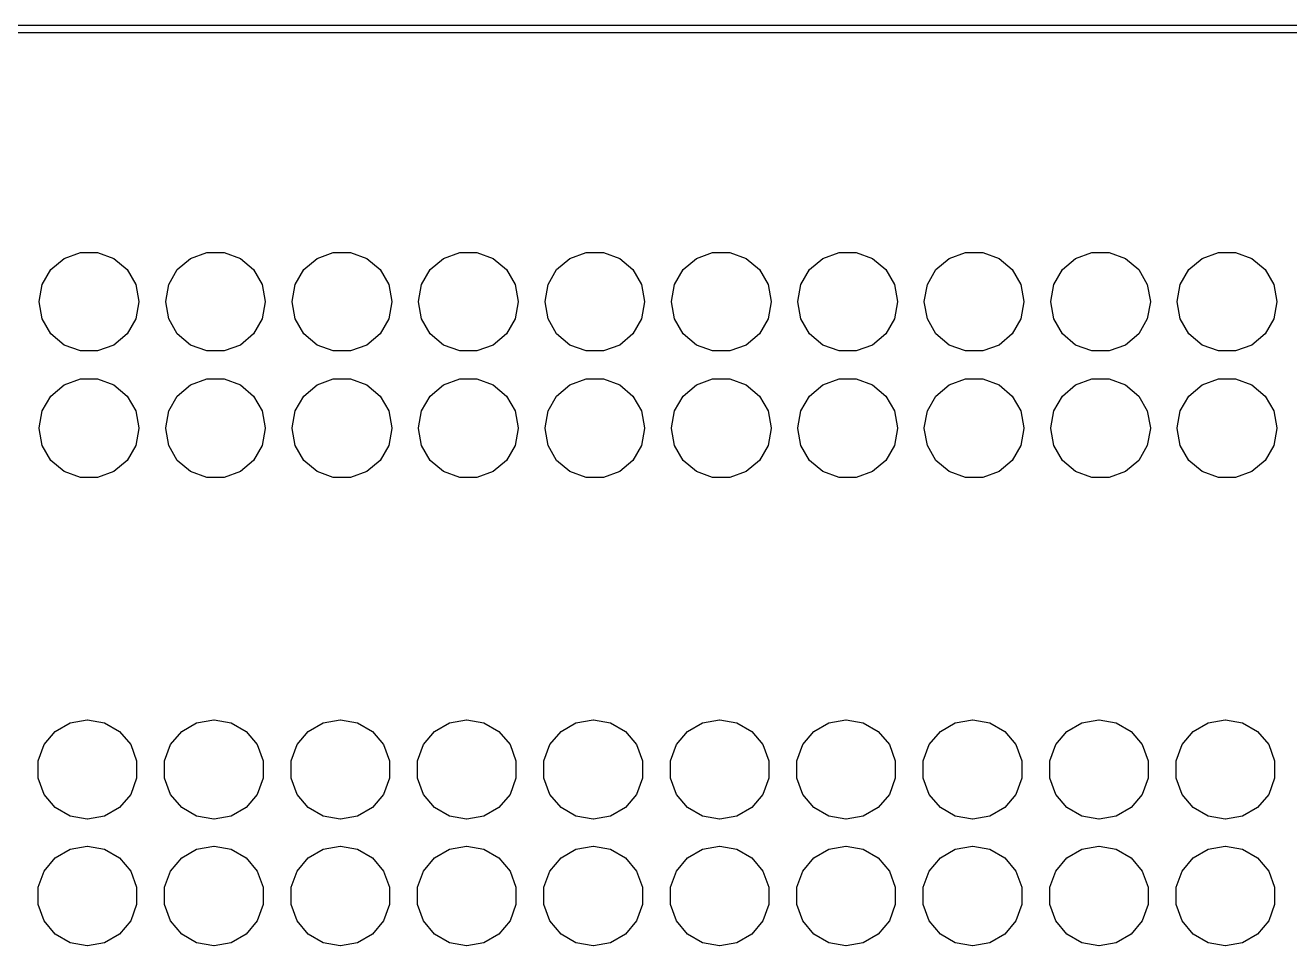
# Model space of a CAD drawing. Extents: x 25 to 125, y -125 to -25.
# Drawn here: x 74.19 to 99.59, y -43.42 to -24.93 of the extents above; entities that cross this region are included whole.
import ezdxf

# ---------------------------------------------------------------- set-up
doc = ezdxf.new("R2010")
doc.units = 0
doc.header["$MEASUREMENT"] = 0
doc.layers.add('BLACK', color=7, linetype='CONTINUOUS')

msp = doc.modelspace()

# ---------------------------------------------------------------- linework, layer by layer
at = {"layer": 'Black'}
for p, q in [((25, -24.925), (125, -24.925)), ((124.925, -25.075), (25.075, -25.075)), ((74.7037, -29.8334), (74.9697, -29.6102)), ((74.9697, -29.6102), (75.2961, -29.4914)), ((75.2961, -29.4914), (75.6434, -29.4914)), ((75.6434, -29.4914), (75.9697, -29.6102)), ((75.9697, -29.6102), (76.2358, -29.8334)), ((77.2437, -29.8334), (77.5097, -29.6102)), ((77.5097, -29.6102), (77.8361, -29.4914)), ((77.8361, -29.4914), (78.1834, -29.4914)), ((78.1834, -29.4914), (78.5097, -29.6102)), ((78.5097, -29.6102), (78.7758, -29.8334)), ((79.7837, -29.8334), (80.0498, -29.6102)), ((80.0498, -29.6102), (80.3761, -29.4914)), ((80.3761, -29.4914), (80.7234, -29.4914)), ((80.7234, -29.4914), (81.0498, -29.6102)), ((81.0498, -29.6102), (81.3158, -29.8334)), ((82.3237, -29.8334), (82.5897, -29.6102)), ((82.5897, -29.6102), (82.9161, -29.4914)), ((82.9161, -29.4914), (83.2634, -29.4914)), ((83.2634, -29.4914), (83.5897, -29.6102)), ((83.5897, -29.6102), (83.8558, -29.8334)), ((84.8637, -29.8334), (85.1298, -29.6102)), ((85.1298, -29.6102), (85.4561, -29.4914)), ((85.4561, -29.4914), (85.8034, -29.4914)), ((85.8034, -29.4914), (86.1298, -29.6102)), ((86.1298, -29.6102), (86.3958, -29.8334)), ((87.4037, -29.8334), (87.6697, -29.6102)), ((87.6697, -29.6102), (87.9961, -29.4914)), ((87.9961, -29.4914), (88.3434, -29.4914)), ((88.3434, -29.4914), (88.6697, -29.6102)), ((88.6697, -29.6102), (88.9358, -29.8334)), ((89.9437, -29.8334), (90.2097, -29.6102)), ((90.2097, -29.6102), (90.5361, -29.4914)), ((90.5361, -29.4914), (90.8834, -29.4914)), ((90.8834, -29.4914), (91.2097, -29.6102)), ((91.2097, -29.6102), (91.4758, -29.8334)), ((92.4837, -29.8334), (92.7497, -29.6102)), ((92.7497, -29.6102), (93.0761, -29.4914)), ((93.0761, -29.4914), (93.4234, -29.4914)), ((93.4234, -29.4914), (93.7497, -29.6102)), ((93.7497, -29.6102), (94.0158, -29.8334)), ((95.0237, -29.8334), (95.2897, -29.6102)), ((95.2897, -29.6102), (95.6161, -29.4914)), ((95.6161, -29.4914), (95.9634, -29.4914)), ((95.9634, -29.4914), (96.2897, -29.6102)), ((96.2897, -29.6102), (96.5558, -29.8334)), ((97.5637, -29.8334), (97.8297, -29.6102)), ((97.8297, -29.6102), (98.1561, -29.4914)), ((98.1561, -29.4914), (98.5034, -29.4914)), ((98.5034, -29.4914), (98.8297, -29.6102)), ((98.8297, -29.6102), (99.0958, -29.8334)), ((74.5301, -30.1342), (74.7037, -29.8334)), ((76.2358, -29.8334), (76.4094, -30.1342)), ((77.0701, -30.1342), (77.2437, -29.8334)), ((78.7758, -29.8334), (78.9494, -30.1342)), ((79.6101, -30.1342), (79.7837, -29.8334)), ((81.3158, -29.8334), (81.4894, -30.1342)), ((82.1501, -30.1342), (82.3237, -29.8334)), ((83.8558, -29.8334), (84.0294, -30.1342)), ((84.6901, -30.1342), (84.8637, -29.8334)), ((86.3958, -29.8334), (86.5694, -30.1342)), ((87.2301, -30.1342), (87.4037, -29.8334)), ((88.9358, -29.8334), (89.1094, -30.1342)), ((89.7701, -30.1342), (89.9437, -29.8334)), ((91.4758, -29.8334), (91.6494, -30.1342)), ((92.3101, -30.1342), (92.4837, -29.8334)), ((94.0158, -29.8334), (94.1894, -30.1342)), ((94.8501, -30.1342), (95.0237, -29.8334)), ((96.5558, -29.8334), (96.7294, -30.1342)), ((97.3901, -30.1342), (97.5637, -29.8334)), ((99.0958, -29.8334), (99.2694, -30.1342)), ((74.4697, -30.4762), (74.5301, -30.1342)), ((76.4094, -30.1342), (76.4697, -30.4762)), ((77.0097, -30.4762), (77.0701, -30.1342)), ((78.9494, -30.1342), (79.0097, -30.4762)), ((79.5498, -30.4762), (79.6101, -30.1342)), ((81.4894, -30.1342), (81.5498, -30.4762)), ((82.0897, -30.4762), (82.1501, -30.1342)), ((84.0294, -30.1342), (84.0897, -30.4762)), ((84.6298, -30.4762), (84.6901, -30.1342)), ((86.5694, -30.1342), (86.6298, -30.4762)), ((87.1697, -30.4762), (87.2301, -30.1342)), ((89.1094, -30.1342), (89.1697, -30.4762)), ((89.7097, -30.4762), (89.7701, -30.1342)), ((91.6494, -30.1342), (91.7097, -30.4762)), ((92.2497, -30.4762), (92.3101, -30.1342)), ((94.1894, -30.1342), (94.2497, -30.4762)), ((94.7897, -30.4762), (94.8501, -30.1342)), ((96.7294, -30.1342), (96.7897, -30.4762)), ((97.3297, -30.4762), (97.3901, -30.1342)), ((99.2694, -30.1342), (99.3297, -30.4762)), ((74.4697, -30.4838), (74.4697, -30.4762)), ((76.4697, -30.4762), (76.4697, -30.4838)), ((77.0097, -30.4838), (77.0097, -30.4762)), ((79.0097, -30.4762), (79.0097, -30.4838)), ((79.5498, -30.4838), (79.5498, -30.4762)), ((81.5498, -30.4762), (81.5498, -30.4838)), ((82.0897, -30.4838), (82.0897, -30.4762)), ((84.0897, -30.4762), (84.0897, -30.4838)), ((84.6298, -30.4838), (84.6298, -30.4762)), ((86.6298, -30.4762), (86.6298, -30.4838)), ((87.1697, -30.4838), (87.1697, -30.4762)), ((89.1697, -30.4762), (89.1697, -30.4838)), ((89.7097, -30.4838), (89.7097, -30.4762)), ((91.7097, -30.4762), (91.7097, -30.4838)), ((92.2497, -30.4838), (92.2497, -30.4762)), ((94.2497, -30.4762), (94.2497, -30.4838)), ((94.7897, -30.4838), (94.7897, -30.4762)), ((96.7897, -30.4762), (96.7897, -30.4838)), ((97.3297, -30.4838), (97.3297, -30.4762)), ((99.3297, -30.4762), (99.3297, -30.4838)), ((74.5301, -30.8258), (74.4697, -30.4838)), ((76.4697, -30.4838), (76.4094, -30.8258)), ((77.0701, -30.8258), (77.0097, -30.4838)), ((79.0097, -30.4838), (78.9494, -30.8258)), ((79.6101, -30.8258), (79.5498, -30.4838)), ((81.5498, -30.4838), (81.4894, -30.8258)), ((82.1501, -30.8258), (82.0897, -30.4838)), ((84.0897, -30.4838), (84.0294, -30.8258)), ((84.6901, -30.8258), (84.6298, -30.4838)), ((86.6298, -30.4838), (86.5694, -30.8258)), ((87.2301, -30.8258), (87.1697, -30.4838)), ((89.1697, -30.4838), (89.1094, -30.8258)), ((89.7701, -30.8258), (89.7097, -30.4838)), ((91.7097, -30.4838), (91.6494, -30.8258)), ((92.3101, -30.8258), (92.2497, -30.4838)), ((94.2497, -30.4838), (94.1894, -30.8258)), ((94.8501, -30.8258), (94.7897, -30.4838)), ((96.7897, -30.4838), (96.7294, -30.8258)), ((97.3901, -30.8258), (97.3297, -30.4838)), ((99.3297, -30.4838), (99.2694, -30.8258)), ((74.7037, -31.1266), (74.5301, -30.8258)), ((76.4094, -30.8258), (76.2358, -31.1266)), ((77.2437, -31.1266), (77.0701, -30.8258)), ((78.9494, -30.8258), (78.7758, -31.1266)), ((79.7837, -31.1266), (79.6101, -30.8258)), ((81.4894, -30.8258), (81.3158, -31.1266)), ((82.3237, -31.1266), (82.1501, -30.8258)), ((84.0294, -30.8258), (83.8558, -31.1266)), ((84.8637, -31.1266), (84.6901, -30.8258)), ((86.5694, -30.8258), (86.3958, -31.1266)), ((87.4037, -31.1266), (87.2301, -30.8258)), ((89.1094, -30.8258), (88.9358, -31.1266)), ((89.9437, -31.1266), (89.7701, -30.8258)), ((91.6494, -30.8258), (91.4758, -31.1266)), ((92.4837, -31.1266), (92.3101, -30.8258)), ((94.1894, -30.8258), (94.0158, -31.1266)), ((95.0237, -31.1266), (94.8501, -30.8258)), ((96.7294, -30.8258), (96.5558, -31.1266)), ((97.5637, -31.1266), (97.3901, -30.8258)), ((99.2694, -30.8258), (99.0958, -31.1266)), ((74.9697, -31.3498), (74.7037, -31.1266)), ((76.2358, -31.1266), (75.9697, -31.3498)), ((77.5097, -31.3498), (77.2437, -31.1266)), ((78.7758, -31.1266), (78.5097, -31.3498)), ((80.0498, -31.3498), (79.7837, -31.1266)), ((81.3158, -31.1266), (81.0498, -31.3498)), ((82.5897, -31.3498), (82.3237, -31.1266)), ((83.8558, -31.1266), (83.5897, -31.3498)), ((85.1298, -31.3498), (84.8637, -31.1266)), ((86.3958, -31.1266), (86.1298, -31.3498)), ((87.6697, -31.3498), (87.4037, -31.1266)), ((88.9358, -31.1266), (88.6697, -31.3498)), ((90.2097, -31.3498), (89.9437, -31.1266)), ((91.4758, -31.1266), (91.2097, -31.3498)), ((92.7497, -31.3498), (92.4837, -31.1266)), ((94.0158, -31.1266), (93.7497, -31.3498)), ((95.2897, -31.3498), (95.0237, -31.1266)), ((96.5558, -31.1266), (96.2897, -31.3498)), ((97.8297, -31.3498), (97.5637, -31.1266)), ((99.0958, -31.1266), (98.8297, -31.3498)), ((75.2961, -31.4686), (74.9697, -31.3498)), ((75.6434, -31.4686), (75.2961, -31.4686)), ((75.9697, -31.3498), (75.6434, -31.4686)), ((77.8361, -31.4686), (77.5097, -31.3498)), ((78.1834, -31.4686), (77.8361, -31.4686)), ((78.5097, -31.3498), (78.1834, -31.4686)), ((80.3761, -31.4686), (80.0498, -31.3498)), ((80.7234, -31.4686), (80.3761, -31.4686)), ((81.0498, -31.3498), (80.7234, -31.4686)), ((82.9161, -31.4686), (82.5897, -31.3498)), ((83.2634, -31.4686), (82.9161, -31.4686)), ((83.5897, -31.3498), (83.2634, -31.4686)), ((85.4561, -31.4686), (85.1298, -31.3498)), ((85.8034, -31.4686), (85.4561, -31.4686)), ((86.1298, -31.3498), (85.8034, -31.4686)), ((87.9961, -31.4686), (87.6697, -31.3498)), ((88.3434, -31.4686), (87.9961, -31.4686)), ((88.6697, -31.3498), (88.3434, -31.4686)), ((90.5361, -31.4686), (90.2097, -31.3498)), ((90.8834, -31.4686), (90.5361, -31.4686)), ((91.2097, -31.3498), (90.8834, -31.4686)), ((93.0761, -31.4686), (92.7497, -31.3498)), ((93.4234, -31.4686), (93.0761, -31.4686)), ((93.7497, -31.3498), (93.4234, -31.4686)), ((95.6161, -31.4686), (95.2897, -31.3498)), ((95.9634, -31.4686), (95.6161, -31.4686)), ((96.2897, -31.3498), (95.9634, -31.4686)), ((98.1561, -31.4686), (97.8297, -31.3498)), ((98.5034, -31.4686), (98.1561, -31.4686)), ((98.8297, -31.3498), (98.5034, -31.4686)), ((74.7037, -32.3734), (74.9697, -32.1502)), ((74.9697, -32.1502), (75.2961, -32.0314)), ((75.2961, -32.0314), (75.6434, -32.0314)), ((75.6434, -32.0314), (75.9697, -32.1502)), ((75.9697, -32.1502), (76.2358, -32.3734)), ((77.2437, -32.3734), (77.5097, -32.1502)), ((77.5097, -32.1502), (77.8361, -32.0314)), ((77.8361, -32.0314), (78.1834, -32.0314)), ((78.1834, -32.0314), (78.5097, -32.1502)), ((78.5097, -32.1502), (78.7758, -32.3734)), ((79.7837, -32.3734), (80.0498, -32.1502)), ((80.0498, -32.1502), (80.3761, -32.0314)), ((80.3761, -32.0314), (80.7234, -32.0314)), ((80.7234, -32.0314), (81.0498, -32.1502)), ((81.0498, -32.1502), (81.3158, -32.3734)), ((82.3237, -32.3734), (82.5897, -32.1502)), ((82.5897, -32.1502), (82.9161, -32.0314)), ((82.9161, -32.0314), (83.2634, -32.0314)), ((83.2634, -32.0314), (83.5897, -32.1502)), ((83.5897, -32.1502), (83.8558, -32.3734)), ((84.8637, -32.3734), (85.1298, -32.1502)), ((85.1298, -32.1502), (85.4561, -32.0314)), ((85.4561, -32.0314), (85.8034, -32.0314)), ((85.8034, -32.0314), (86.1298, -32.1502)), ((86.1298, -32.1502), (86.3958, -32.3734)), ((87.4037, -32.3734), (87.6697, -32.1502)), ((87.6697, -32.1502), (87.9961, -32.0314)), ((87.9961, -32.0314), (88.3434, -32.0314)), ((88.3434, -32.0314), (88.6697, -32.1502)), ((88.6697, -32.1502), (88.9358, -32.3734)), ((89.9437, -32.3734), (90.2097, -32.1502)), ((90.2097, -32.1502), (90.5361, -32.0314)), ((90.5361, -32.0314), (90.8834, -32.0314)), ((90.8834, -32.0314), (91.2097, -32.1502)), ((91.2097, -32.1502), (91.4758, -32.3734)), ((92.4837, -32.3734), (92.7497, -32.1502)), ((92.7497, -32.1502), (93.0761, -32.0314)), ((93.0761, -32.0314), (93.4234, -32.0314)), ((93.4234, -32.0314), (93.7497, -32.1502)), ((93.7497, -32.1502), (94.0158, -32.3734)), ((95.0237, -32.3734), (95.2897, -32.1502)), ((95.2897, -32.1502), (95.6161, -32.0314)), ((95.6161, -32.0314), (95.9634, -32.0314)), ((95.9634, -32.0314), (96.2897, -32.1502)), ((96.2897, -32.1502), (96.5558, -32.3734)), ((97.5637, -32.3734), (97.8297, -32.1502)), ((97.8297, -32.1502), (98.1561, -32.0314)), ((98.1561, -32.0314), (98.5034, -32.0314)), ((98.5034, -32.0314), (98.8297, -32.1502)), ((98.8297, -32.1502), (99.0958, -32.3734)), ((74.5301, -32.6742), (74.7037, -32.3734)), ((76.2358, -32.3734), (76.4094, -32.6742)), ((77.0701, -32.6742), (77.2437, -32.3734)), ((78.7758, -32.3734), (78.9494, -32.6742)), ((79.6101, -32.6742), (79.7837, -32.3734)), ((81.3158, -32.3734), (81.4894, -32.6742)), ((82.1501, -32.6742), (82.3237, -32.3734)), ((83.8558, -32.3734), (84.0294, -32.6742)), ((84.6901, -32.6742), (84.8637, -32.3734)), ((86.3958, -32.3734), (86.5694, -32.6742)), ((87.2301, -32.6742), (87.4037, -32.3734)), ((88.9358, -32.3734), (89.1094, -32.6742)), ((89.7701, -32.6742), (89.9437, -32.3734)), ((91.4758, -32.3734), (91.6494, -32.6742)), ((92.3101, -32.6742), (92.4837, -32.3734)), ((94.0158, -32.3734), (94.1894, -32.6742)), ((94.8501, -32.6742), (95.0237, -32.3734)), ((96.5558, -32.3734), (96.7294, -32.6742)), ((97.3901, -32.6742), (97.5637, -32.3734)), ((99.0958, -32.3734), (99.2694, -32.6742)), ((74.4697, -33.0162), (74.5301, -32.6742)), ((76.4094, -32.6742), (76.4697, -33.0162)), ((77.0097, -33.0162), (77.0701, -32.6742)), ((78.9494, -32.6742), (79.0097, -33.0162)), ((79.5498, -33.0162), (79.6101, -32.6742)), ((81.4894, -32.6742), (81.5498, -33.0162)), ((82.0897, -33.0162), (82.1501, -32.6742)), ((84.0294, -32.6742), (84.0897, -33.0162)), ((84.6298, -33.0162), (84.6901, -32.6742)), ((86.5694, -32.6742), (86.6298, -33.0162)), ((87.1697, -33.0162), (87.2301, -32.6742)), ((89.1094, -32.6742), (89.1697, -33.0162)), ((89.7097, -33.0162), (89.7701, -32.6742)), ((91.6494, -32.6742), (91.7097, -33.0162)), ((92.2497, -33.0162), (92.3101, -32.6742)), ((94.1894, -32.6742), (94.2497, -33.0162)), ((94.7897, -33.0162), (94.8501, -32.6742)), ((96.7294, -32.6742), (96.7897, -33.0162)), ((97.3297, -33.0162), (97.3901, -32.6742)), ((99.2694, -32.6742), (99.3297, -33.0162)), ((74.4697, -33.0238), (74.4697, -33.0162)), ((76.4697, -33.0162), (76.4697, -33.0238)), ((77.0097, -33.0238), (77.0097, -33.0162)), ((79.0097, -33.0162), (79.0097, -33.0238)), ((79.5498, -33.0238), (79.5498, -33.0162)), ((81.5498, -33.0162), (81.5498, -33.0238)), ((82.0897, -33.0238), (82.0897, -33.0162)), ((84.0897, -33.0162), (84.0897, -33.0238)), ((84.6298, -33.0238), (84.6298, -33.0162)), ((86.6298, -33.0162), (86.6298, -33.0238)), ((87.1697, -33.0238), (87.1697, -33.0162)), ((89.1697, -33.0162), (89.1697, -33.0238)), ((89.7097, -33.0238), (89.7097, -33.0162)), ((91.7097, -33.0162), (91.7097, -33.0238)), ((92.2497, -33.0238), (92.2497, -33.0162)), ((94.2497, -33.0162), (94.2497, -33.0238)), ((94.7897, -33.0238), (94.7897, -33.0162)), ((96.7897, -33.0162), (96.7897, -33.0238)), ((97.3297, -33.0238), (97.3297, -33.0162)), ((99.3297, -33.0162), (99.3297, -33.0238)), ((74.5301, -33.3658), (74.4697, -33.0238)), ((76.4697, -33.0238), (76.4094, -33.3658)), ((77.0701, -33.3658), (77.0097, -33.0238)), ((79.0097, -33.0238), (78.9494, -33.3658)), ((79.6101, -33.3658), (79.5498, -33.0238)), ((81.5498, -33.0238), (81.4894, -33.3658)), ((82.1501, -33.3658), (82.0897, -33.0238)), ((84.0897, -33.0238), (84.0294, -33.3658)), ((84.6901, -33.3658), (84.6298, -33.0238)), ((86.6298, -33.0238), (86.5694, -33.3658)), ((87.2301, -33.3658), (87.1697, -33.0238)), ((89.1697, -33.0238), (89.1094, -33.3658)), ((89.7701, -33.3658), (89.7097, -33.0238)), ((91.7097, -33.0238), (91.6494, -33.3658)), ((92.3101, -33.3658), (92.2497, -33.0238)), ((94.2497, -33.0238), (94.1894, -33.3658)), ((94.8501, -33.3658), (94.7897, -33.0238)), ((96.7897, -33.0238), (96.7294, -33.3658)), ((97.3901, -33.3658), (97.3297, -33.0238)), ((99.3297, -33.0238), (99.2694, -33.3658)), ((74.7037, -33.6666), (74.5301, -33.3658)), ((76.4094, -33.3658), (76.2358, -33.6666)), ((77.2437, -33.6666), (77.0701, -33.3658)), ((78.9494, -33.3658), (78.7758, -33.6666)), ((79.7837, -33.6666), (79.6101, -33.3658)), ((81.4894, -33.3658), (81.3158, -33.6666)), ((82.3237, -33.6666), (82.1501, -33.3658)), ((84.0294, -33.3658), (83.8558, -33.6666)), ((84.8637, -33.6666), (84.6901, -33.3658)), ((86.5694, -33.3658), (86.3958, -33.6666)), ((87.4037, -33.6666), (87.2301, -33.3658)), ((89.1094, -33.3658), (88.9358, -33.6666)), ((89.9437, -33.6666), (89.7701, -33.3658)), ((91.6494, -33.3658), (91.4758, -33.6666)), ((92.4837, -33.6666), (92.3101, -33.3658)), ((94.1894, -33.3658), (94.0158, -33.6666)), ((95.0237, -33.6666), (94.8501, -33.3658)), ((96.7294, -33.3658), (96.5558, -33.6666)), ((97.5637, -33.6666), (97.3901, -33.3658)), ((99.2694, -33.3658), (99.0958, -33.6666)), ((74.9697, -33.8898), (74.7037, -33.6666)), ((76.2358, -33.6666), (75.9697, -33.8898)), ((77.5097, -33.8898), (77.2437, -33.6666)), ((78.7758, -33.6666), (78.5097, -33.8898)), ((80.0498, -33.8898), (79.7837, -33.6666)), ((81.3158, -33.6666), (81.0498, -33.8898)), ((82.5897, -33.8898), (82.3237, -33.6666)), ((83.8558, -33.6666), (83.5897, -33.8898)), ((85.1298, -33.8898), (84.8637, -33.6666)), ((86.3958, -33.6666), (86.1298, -33.8898)), ((87.6697, -33.8898), (87.4037, -33.6666)), ((88.9358, -33.6666), (88.6697, -33.8898)), ((90.2097, -33.8898), (89.9437, -33.6666)), ((91.4758, -33.6666), (91.2097, -33.8898)), ((92.7497, -33.8898), (92.4837, -33.6666)), ((94.0158, -33.6666), (93.7497, -33.8898)), ((95.2897, -33.8898), (95.0237, -33.6666)), ((96.5558, -33.6666), (96.2897, -33.8898)), ((97.8297, -33.8898), (97.5637, -33.6666)), ((99.0958, -33.6666), (98.8297, -33.8898)), ((75.2961, -34.0086), (74.9697, -33.8898)), ((75.6434, -34.0086), (75.2961, -34.0086)), ((75.9697, -33.8898), (75.6434, -34.0086)), ((77.8361, -34.0086), (77.5097, -33.8898)), ((78.1834, -34.0086), (77.8361, -34.0086)), ((78.5097, -33.8898), (78.1834, -34.0086)), ((80.3761, -34.0086), (80.0498, -33.8898)), ((80.7234, -34.0086), (80.3761, -34.0086)), ((81.0498, -33.8898), (80.7234, -34.0086)), ((82.9161, -34.0086), (82.5897, -33.8898)), ((83.2634, -34.0086), (82.9161, -34.0086)), ((83.5897, -33.8898), (83.2634, -34.0086)), ((85.4561, -34.0086), (85.1298, -33.8898)), ((85.8034, -34.0086), (85.4561, -34.0086)), ((86.1298, -33.8898), (85.8034, -34.0086)), ((87.9961, -34.0086), (87.6697, -33.8898)), ((88.3434, -34.0086), (87.9961, -34.0086)), ((88.6697, -33.8898), (88.3434, -34.0086)), ((90.5361, -34.0086), (90.2097, -33.8898)), ((90.8834, -34.0086), (90.5361, -34.0086)), ((91.2097, -33.8898), (90.8834, -34.0086)), ((93.0761, -34.0086), (92.7497, -33.8898)), ((93.4234, -34.0086), (93.0761, -34.0086)), ((93.7497, -33.8898), (93.4234, -34.0086)), ((95.6161, -34.0086), (95.2897, -33.8898)), ((95.9634, -34.0086), (95.6161, -34.0086)), ((96.2897, -33.8898), (95.9634, -34.0086)), ((98.1561, -34.0086), (97.8297, -33.8898)), ((98.5034, -34.0086), (98.1561, -34.0086)), ((98.8297, -33.8898), (98.5034, -34.0086)), ((74.5682, -39.378), (74.7914, -39.112)), ((74.7914, -39.112), (75.0922, -38.9383)), ((75.0922, -38.9383), (75.4342, -38.878)), ((75.4342, -38.878), (75.4418, -38.878)), ((75.4418, -38.878), (75.7838, -38.9383)), ((75.7838, -38.9383), (76.0846, -39.112)), ((76.0846, -39.112), (76.3078, -39.378)), ((77.1082, -39.378), (77.3314, -39.112)), ((77.3314, -39.112), (77.6322, -38.9383)), ((77.6322, -38.9383), (77.9742, -38.878)), ((77.9742, -38.878), (77.9818, -38.878)), ((77.9818, -38.878), (78.3238, -38.9383)), ((78.3238, -38.9383), (78.6246, -39.112)), ((78.6246, -39.112), (78.8478, -39.378)), ((79.6482, -39.378), (79.8714, -39.112)), ((79.8714, -39.112), (80.1722, -38.9383)), ((80.1722, -38.9383), (80.5142, -38.878)), ((80.5142, -38.878), (80.5218, -38.878)), ((80.5218, -38.878), (80.8638, -38.9383)), ((80.8638, -38.9383), (81.1646, -39.112)), ((81.1646, -39.112), (81.3878, -39.378)), ((82.1882, -39.378), (82.4114, -39.112)), ((82.4114, -39.112), (82.7122, -38.9383)), ((82.7122, -38.9383), (83.0542, -38.878)), ((83.0542, -38.878), (83.0618, -38.878)), ((83.0618, -38.878), (83.4038, -38.9383)), ((83.4038, -38.9383), (83.7046, -39.112)), ((83.7046, -39.112), (83.9278, -39.378)), ((84.7282, -39.378), (84.9514, -39.112)), ((84.9514, -39.112), (85.2522, -38.9383)), ((85.2522, -38.9383), (85.5942, -38.878)), ((85.5942, -38.878), (85.6018, -38.878)), ((85.6018, -38.878), (85.9438, -38.9383)), ((85.9438, -38.9383), (86.2446, -39.112)), ((86.2446, -39.112), (86.4678, -39.378)), ((87.2682, -39.378), (87.4914, -39.112)), ((87.4914, -39.112), (87.7922, -38.9383)), ((87.7922, -38.9383), (88.1342, -38.878)), ((88.1342, -38.878), (88.1418, -38.878)), ((88.1418, -38.878), (88.4838, -38.9383)), ((88.4838, -38.9383), (88.7846, -39.112)), ((88.7846, -39.112), (89.0078, -39.378)), ((89.8082, -39.378), (90.0314, -39.112)), ((90.0314, -39.112), (90.3322, -38.9383)), ((90.3322, -38.9383), (90.6742, -38.878)), ((90.6742, -38.878), (90.6818, -38.878)), ((90.6818, -38.878), (91.0238, -38.9383)), ((91.0238, -38.9383), (91.3246, -39.112)), ((91.3246, -39.112), (91.5478, -39.378)), ((92.3482, -39.378), (92.5714, -39.112)), ((92.5714, -39.112), (92.8722, -38.9383)), ((92.8722, -38.9383), (93.2142, -38.878)), ((93.2142, -38.878), (93.2218, -38.878)), ((93.2218, -38.878), (93.5638, -38.9383)), ((93.5638, -38.9383), (93.8646, -39.112)), ((93.8646, -39.112), (94.0878, -39.378)), ((94.8882, -39.378), (95.1114, -39.112)), ((95.1114, -39.112), (95.4122, -38.9383)), ((95.4122, -38.9383), (95.7542, -38.878)), ((95.7542, -38.878), (95.7618, -38.878)), ((95.7618, -38.878), (96.1038, -38.9383)), ((96.1038, -38.9383), (96.4046, -39.112)), ((96.4046, -39.112), (96.6278, -39.378)), ((97.4282, -39.378), (97.6514, -39.112)), ((97.6514, -39.112), (97.9522, -38.9383)), ((97.9522, -38.9383), (98.2942, -38.878)), ((98.2942, -38.878), (98.3018, -38.878)), ((98.3018, -38.878), (98.6438, -38.9383)), ((98.6438, -38.9383), (98.9446, -39.112)), ((98.9446, -39.112), (99.1678, -39.378)), ((74.4494, -39.7044), (74.5682, -39.378)), ((76.3078, -39.378), (76.4266, -39.7044)), ((76.9894, -39.7044), (77.1082, -39.378)), ((78.8478, -39.378), (78.9666, -39.7044)), ((79.5294, -39.7044), (79.6482, -39.378)), ((81.3878, -39.378), (81.5066, -39.7044)), ((82.0694, -39.7044), (82.1882, -39.378)), ((83.9278, -39.378), (84.0466, -39.7044)), ((84.6094, -39.7044), (84.7282, -39.378)), ((86.4678, -39.378), (86.5866, -39.7044)), ((87.1494, -39.7044), (87.2682, -39.378)), ((89.0078, -39.378), (89.1266, -39.7044)), ((89.6894, -39.7044), (89.8082, -39.378)), ((91.5478, -39.378), (91.6666, -39.7044)), ((92.2294, -39.7044), (92.3482, -39.378)), ((94.0878, -39.378), (94.2066, -39.7044)), ((94.7694, -39.7044), (94.8882, -39.378)), ((96.6278, -39.378), (96.7466, -39.7044)), ((97.3094, -39.7044), (97.4282, -39.378)), ((99.1678, -39.378), (99.2866, -39.7044)), ((74.4494, -40.0516), (74.4494, -39.7044)), ((76.4266, -39.7044), (76.4266, -40.0516)), ((76.9894, -40.0516), (76.9894, -39.7044)), ((78.9666, -39.7044), (78.9666, -40.0516)), ((79.5294, -40.0516), (79.5294, -39.7044)), ((81.5066, -39.7044), (81.5066, -40.0516)), ((82.0694, -40.0516), (82.0694, -39.7044)), ((84.0466, -39.7044), (84.0466, -40.0516)), ((84.6094, -40.0516), (84.6094, -39.7044)), ((86.5866, -39.7044), (86.5866, -40.0516)), ((87.1494, -40.0516), (87.1494, -39.7044)), ((89.1266, -39.7044), (89.1266, -40.0516)), ((89.6894, -40.0516), (89.6894, -39.7044)), ((91.6666, -39.7044), (91.6666, -40.0516)), ((92.2294, -40.0516), (92.2294, -39.7044)), ((94.2066, -39.7044), (94.2066, -40.0516)), ((94.7694, -40.0516), (94.7694, -39.7044)), ((96.7466, -39.7044), (96.7466, -40.0516)), ((97.3094, -40.0516), (97.3094, -39.7044)), ((99.2866, -39.7044), (99.2866, -40.0516)), ((74.5682, -40.378), (74.4494, -40.0516)), ((76.4266, -40.0516), (76.3078, -40.378)), ((77.1082, -40.378), (76.9894, -40.0516)), ((78.9666, -40.0516), (78.8478, -40.378)), ((79.6482, -40.378), (79.5294, -40.0516)), ((81.5066, -40.0516), (81.3878, -40.378)), ((82.1882, -40.378), (82.0694, -40.0516)), ((84.0466, -40.0516), (83.9278, -40.378)), ((84.7282, -40.378), (84.6094, -40.0516)), ((86.5866, -40.0516), (86.4678, -40.378)), ((87.2682, -40.378), (87.1494, -40.0516)), ((89.1266, -40.0516), (89.0078, -40.378)), ((89.8082, -40.378), (89.6894, -40.0516)), ((91.6666, -40.0516), (91.5478, -40.378)), ((92.3482, -40.378), (92.2294, -40.0516)), ((94.2066, -40.0516), (94.0878, -40.378)), ((94.8882, -40.378), (94.7694, -40.0516)), ((96.7466, -40.0516), (96.6278, -40.378)), ((97.4282, -40.378), (97.3094, -40.0516)), ((99.2866, -40.0516), (99.1678, -40.378)), ((74.7914, -40.644), (74.5682, -40.378)), ((76.3078, -40.378), (76.0846, -40.644)), ((77.3314, -40.644), (77.1082, -40.378)), ((78.8478, -40.378), (78.6246, -40.644)), ((79.8714, -40.644), (79.6482, -40.378)), ((81.3878, -40.378), (81.1646, -40.644)), ((82.4114, -40.644), (82.1882, -40.378)), ((83.9278, -40.378), (83.7046, -40.644)), ((84.9514, -40.644), (84.7282, -40.378)), ((86.4678, -40.378), (86.2446, -40.644)), ((87.4914, -40.644), (87.2682, -40.378)), ((89.0078, -40.378), (88.7846, -40.644)), ((90.0314, -40.644), (89.8082, -40.378)), ((91.5478, -40.378), (91.3246, -40.644)), ((92.5714, -40.644), (92.3482, -40.378)), ((94.0878, -40.378), (93.8646, -40.644)), ((95.1114, -40.644), (94.8882, -40.378)), ((96.6278, -40.378), (96.4046, -40.644)), ((97.6514, -40.644), (97.4282, -40.378)), ((99.1678, -40.378), (98.9446, -40.644)), ((75.0922, -40.8177), (74.7914, -40.644)), ((75.4342, -40.878), (75.0922, -40.8177)), ((75.4418, -40.878), (75.4342, -40.878)), ((75.7838, -40.8177), (75.4418, -40.878)), ((76.0846, -40.644), (75.7838, -40.8177)), ((77.6322, -40.8177), (77.3314, -40.644)), ((77.9742, -40.878), (77.6322, -40.8177)), ((77.9818, -40.878), (77.9742, -40.878)), ((78.3238, -40.8177), (77.9818, -40.878)), ((78.6246, -40.644), (78.3238, -40.8177)), ((80.1722, -40.8177), (79.8714, -40.644)), ((80.5142, -40.878), (80.1722, -40.8177)), ((80.5218, -40.878), (80.5142, -40.878)), ((80.8638, -40.8177), (80.5218, -40.878)), ((81.1646, -40.644), (80.8638, -40.8177)), ((82.7122, -40.8177), (82.4114, -40.644)), ((83.0542, -40.878), (82.7122, -40.8177)), ((83.0618, -40.878), (83.0542, -40.878)), ((83.4038, -40.8177), (83.0618, -40.878)), ((83.7046, -40.644), (83.4038, -40.8177)), ((85.2522, -40.8177), (84.9514, -40.644)), ((85.5942, -40.878), (85.2522, -40.8177)), ((85.6018, -40.878), (85.5942, -40.878)), ((85.9438, -40.8177), (85.6018, -40.878)), ((86.2446, -40.644), (85.9438, -40.8177)), ((87.7922, -40.8177), (87.4914, -40.644)), ((88.1342, -40.878), (87.7922, -40.8177)), ((88.1418, -40.878), (88.1342, -40.878)), ((88.4838, -40.8177), (88.1418, -40.878)), ((88.7846, -40.644), (88.4838, -40.8177)), ((90.3322, -40.8177), (90.0314, -40.644)), ((90.6742, -40.878), (90.3322, -40.8177)), ((90.6818, -40.878), (90.6742, -40.878)), ((91.0238, -40.8177), (90.6818, -40.878)), ((91.3246, -40.644), (91.0238, -40.8177)), ((92.8722, -40.8177), (92.5714, -40.644)), ((93.2142, -40.878), (92.8722, -40.8177)), ((93.2218, -40.878), (93.2142, -40.878)), ((93.5638, -40.8177), (93.2218, -40.878)), ((93.8646, -40.644), (93.5638, -40.8177)), ((95.4122, -40.8177), (95.1114, -40.644)), ((95.7542, -40.878), (95.4122, -40.8177)), ((95.7618, -40.878), (95.7542, -40.878)), ((96.1038, -40.8177), (95.7618, -40.878)), ((96.4046, -40.644), (96.1038, -40.8177)), ((97.9522, -40.8177), (97.6514, -40.644)), ((98.2942, -40.878), (97.9522, -40.8177)), ((98.3018, -40.878), (98.2942, -40.878)), ((98.6438, -40.8177), (98.3018, -40.878)), ((98.9446, -40.644), (98.6438, -40.8177)), ((74.5682, -41.918), (74.7914, -41.652)), ((74.7914, -41.652), (75.0922, -41.4783)), ((75.0922, -41.4783), (75.4342, -41.418)), ((75.4342, -41.418), (75.4418, -41.418)), ((75.4418, -41.418), (75.7838, -41.4783)), ((75.7838, -41.4783), (76.0846, -41.652)), ((76.0846, -41.652), (76.3078, -41.918)), ((77.1082, -41.918), (77.3314, -41.652)), ((77.3314, -41.652), (77.6322, -41.4783)), ((77.6322, -41.4783), (77.9742, -41.418)), ((77.9742, -41.418), (77.9818, -41.418)), ((77.9818, -41.418), (78.3238, -41.4783)), ((78.3238, -41.4783), (78.6246, -41.652)), ((78.6246, -41.652), (78.8478, -41.918)), ((79.6482, -41.918), (79.8714, -41.652)), ((79.8714, -41.652), (80.1722, -41.4783)), ((80.1722, -41.4783), (80.5142, -41.418)), ((80.5142, -41.418), (80.5218, -41.418)), ((80.5218, -41.418), (80.8638, -41.4783)), ((80.8638, -41.4783), (81.1646, -41.652)), ((81.1646, -41.652), (81.3878, -41.918)), ((82.1882, -41.918), (82.4114, -41.652)), ((82.4114, -41.652), (82.7122, -41.4783)), ((82.7122, -41.4783), (83.0542, -41.418)), ((83.0542, -41.418), (83.0618, -41.418)), ((83.0618, -41.418), (83.4038, -41.4783)), ((83.4038, -41.4783), (83.7046, -41.652)), ((83.7046, -41.652), (83.9278, -41.918)), ((84.7282, -41.918), (84.9514, -41.652)), ((84.9514, -41.652), (85.2522, -41.4783)), ((85.2522, -41.4783), (85.5942, -41.418)), ((85.5942, -41.418), (85.6018, -41.418)), ((85.6018, -41.418), (85.9438, -41.4783)), ((85.9438, -41.4783), (86.2446, -41.652)), ((86.2446, -41.652), (86.4678, -41.918)), ((87.2682, -41.918), (87.4914, -41.652)), ((87.4914, -41.652), (87.7922, -41.4783)), ((87.7922, -41.4783), (88.1342, -41.418)), ((88.1342, -41.418), (88.1418, -41.418)), ((88.1418, -41.418), (88.4838, -41.4783)), ((88.4838, -41.4783), (88.7846, -41.652)), ((88.7846, -41.652), (89.0078, -41.918)), ((89.8082, -41.918), (90.0314, -41.652)), ((90.0314, -41.652), (90.3322, -41.4783)), ((90.3322, -41.4783), (90.6742, -41.418)), ((90.6742, -41.418), (90.6818, -41.418)), ((90.6818, -41.418), (91.0238, -41.4783)), ((91.0238, -41.4783), (91.3246, -41.652)), ((91.3246, -41.652), (91.5478, -41.918)), ((92.3482, -41.918), (92.5714, -41.652)), ((92.5714, -41.652), (92.8722, -41.4783)), ((92.8722, -41.4783), (93.2142, -41.418)), ((93.2142, -41.418), (93.2218, -41.418)), ((93.2218, -41.418), (93.5638, -41.4783)), ((93.5638, -41.4783), (93.8646, -41.652)), ((93.8646, -41.652), (94.0878, -41.918)), ((94.8882, -41.918), (95.1114, -41.652)), ((95.1114, -41.652), (95.4122, -41.4783)), ((95.4122, -41.4783), (95.7542, -41.418)), ((95.7542, -41.418), (95.7618, -41.418)), ((95.7618, -41.418), (96.1038, -41.4783)), ((96.1038, -41.4783), (96.4046, -41.652)), ((96.4046, -41.652), (96.6278, -41.918)), ((97.4282, -41.918), (97.6514, -41.652)), ((97.6514, -41.652), (97.9522, -41.4783)), ((97.9522, -41.4783), (98.2942, -41.418)), ((98.2942, -41.418), (98.3018, -41.418)), ((98.3018, -41.418), (98.6438, -41.4783)), ((98.6438, -41.4783), (98.9446, -41.652)), ((98.9446, -41.652), (99.1678, -41.918)), ((74.4494, -42.2444), (74.5682, -41.918)), ((76.3078, -41.918), (76.4266, -42.2444)), ((76.9894, -42.2444), (77.1082, -41.918)), ((78.8478, -41.918), (78.9666, -42.2444)), ((79.5294, -42.2444), (79.6482, -41.918)), ((81.3878, -41.918), (81.5066, -42.2444)), ((82.0694, -42.2444), (82.1882, -41.918)), ((83.9278, -41.918), (84.0466, -42.2444)), ((84.6094, -42.2444), (84.7282, -41.918)), ((86.4678, -41.918), (86.5866, -42.2444)), ((87.1494, -42.2444), (87.2682, -41.918)), ((89.0078, -41.918), (89.1266, -42.2444)), ((89.6894, -42.2444), (89.8082, -41.918)), ((91.5478, -41.918), (91.6666, -42.2444)), ((92.2294, -42.2444), (92.3482, -41.918)), ((94.0878, -41.918), (94.2066, -42.2444)), ((94.7694, -42.2444), (94.8882, -41.918)), ((96.6278, -41.918), (96.7466, -42.2444)), ((97.3094, -42.2444), (97.4282, -41.918)), ((99.1678, -41.918), (99.2866, -42.2444)), ((74.4494, -42.5916), (74.4494, -42.2444)), ((76.4266, -42.2444), (76.4266, -42.5916)), ((76.9894, -42.5916), (76.9894, -42.2444)), ((78.9666, -42.2444), (78.9666, -42.5916)), ((79.5294, -42.5916), (79.5294, -42.2444)), ((81.5066, -42.2444), (81.5066, -42.5916)), ((82.0694, -42.5916), (82.0694, -42.2444)), ((84.0466, -42.2444), (84.0466, -42.5916)), ((84.6094, -42.5916), (84.6094, -42.2444)), ((86.5866, -42.2444), (86.5866, -42.5916)), ((87.1494, -42.5916), (87.1494, -42.2444)), ((89.1266, -42.2444), (89.1266, -42.5916)), ((89.6894, -42.5916), (89.6894, -42.2444)), ((91.6666, -42.2444), (91.6666, -42.5916)), ((92.2294, -42.5916), (92.2294, -42.2444)), ((94.2066, -42.2444), (94.2066, -42.5916)), ((94.7694, -42.5916), (94.7694, -42.2444)), ((96.7466, -42.2444), (96.7466, -42.5916)), ((97.3094, -42.5916), (97.3094, -42.2444)), ((99.2866, -42.2444), (99.2866, -42.5916)), ((74.5682, -42.918), (74.4494, -42.5916)), ((76.4266, -42.5916), (76.3078, -42.918)), ((77.1082, -42.918), (76.9894, -42.5916)), ((78.9666, -42.5916), (78.8478, -42.918)), ((79.6482, -42.918), (79.5294, -42.5916)), ((81.5066, -42.5916), (81.3878, -42.918)), ((82.1882, -42.918), (82.0694, -42.5916)), ((84.0466, -42.5916), (83.9278, -42.918)), ((84.7282, -42.918), (84.6094, -42.5916)), ((86.5866, -42.5916), (86.4678, -42.918)), ((87.2682, -42.918), (87.1494, -42.5916)), ((89.1266, -42.5916), (89.0078, -42.918)), ((89.8082, -42.918), (89.6894, -42.5916)), ((91.6666, -42.5916), (91.5478, -42.918)), ((92.3482, -42.918), (92.2294, -42.5916)), ((94.2066, -42.5916), (94.0878, -42.918)), ((94.8882, -42.918), (94.7694, -42.5916)), ((96.7466, -42.5916), (96.6278, -42.918)), ((97.4282, -42.918), (97.3094, -42.5916)), ((99.2866, -42.5916), (99.1678, -42.918)), ((74.7914, -43.184), (74.5682, -42.918)), ((76.3078, -42.918), (76.0846, -43.184)), ((77.3314, -43.184), (77.1082, -42.918)), ((78.8478, -42.918), (78.6246, -43.184)), ((79.8714, -43.184), (79.6482, -42.918)), ((81.3878, -42.918), (81.1646, -43.184)), ((82.4114, -43.184), (82.1882, -42.918)), ((83.9278, -42.918), (83.7046, -43.184)), ((84.9514, -43.184), (84.7282, -42.918)), ((86.4678, -42.918), (86.2446, -43.184)), ((87.4914, -43.184), (87.2682, -42.918)), ((89.0078, -42.918), (88.7846, -43.184)), ((90.0314, -43.184), (89.8082, -42.918)), ((91.5478, -42.918), (91.3246, -43.184)), ((92.5714, -43.184), (92.3482, -42.918)), ((94.0878, -42.918), (93.8646, -43.184)), ((95.1114, -43.184), (94.8882, -42.918)), ((96.6278, -42.918), (96.4046, -43.184)), ((97.6514, -43.184), (97.4282, -42.918)), ((99.1678, -42.918), (98.9446, -43.184)), ((75.0922, -43.3577), (74.7914, -43.184)), ((75.4342, -43.418), (75.0922, -43.3577)), ((75.4418, -43.418), (75.4342, -43.418)), ((75.7838, -43.3577), (75.4418, -43.418)), ((76.0846, -43.184), (75.7838, -43.3577)), ((77.6322, -43.3577), (77.3314, -43.184)), ((77.9742, -43.418), (77.6322, -43.3577)), ((77.9818, -43.418), (77.9742, -43.418)), ((78.3238, -43.3577), (77.9818, -43.418)), ((78.6246, -43.184), (78.3238, -43.3577)), ((80.1722, -43.3577), (79.8714, -43.184)), ((80.5142, -43.418), (80.1722, -43.3577)), ((80.5218, -43.418), (80.5142, -43.418)), ((80.8638, -43.3577), (80.5218, -43.418)), ((81.1646, -43.184), (80.8638, -43.3577)), ((82.7122, -43.3577), (82.4114, -43.184)), ((83.0542, -43.418), (82.7122, -43.3577)), ((83.0618, -43.418), (83.0542, -43.418)), ((83.4038, -43.3577), (83.0618, -43.418)), ((83.7046, -43.184), (83.4038, -43.3577)), ((85.2522, -43.3577), (84.9514, -43.184)), ((85.5942, -43.418), (85.2522, -43.3577)), ((85.6018, -43.418), (85.5942, -43.418)), ((85.9438, -43.3577), (85.6018, -43.418)), ((86.2446, -43.184), (85.9438, -43.3577)), ((87.7922, -43.3577), (87.4914, -43.184)), ((88.1342, -43.418), (87.7922, -43.3577)), ((88.1418, -43.418), (88.1342, -43.418)), ((88.4838, -43.3577), (88.1418, -43.418)), ((88.7846, -43.184), (88.4838, -43.3577)), ((90.3322, -43.3577), (90.0314, -43.184)), ((90.6742, -43.418), (90.3322, -43.3577)), ((90.6818, -43.418), (90.6742, -43.418)), ((91.0238, -43.3577), (90.6818, -43.418)), ((91.3246, -43.184), (91.0238, -43.3577)), ((92.8722, -43.3577), (92.5714, -43.184)), ((93.2142, -43.418), (92.8722, -43.3577)), ((93.2218, -43.418), (93.2142, -43.418)), ((93.5638, -43.3577), (93.2218, -43.418)), ((93.8646, -43.184), (93.5638, -43.3577)), ((95.4122, -43.3577), (95.1114, -43.184)), ((95.7542, -43.418), (95.4122, -43.3577)), ((95.7618, -43.418), (95.7542, -43.418)), ((96.1038, -43.3577), (95.7618, -43.418)), ((96.4046, -43.184), (96.1038, -43.3577)), ((97.9522, -43.3577), (97.6514, -43.184)), ((98.2942, -43.418), (97.9522, -43.3577)), ((98.3018, -43.418), (98.2942, -43.418)), ((98.6438, -43.3577), (98.3018, -43.418)), ((98.9446, -43.184), (98.6438, -43.3577))]:
    msp.add_line(p, q, dxfattribs=at)

doc.saveas('drawing.dxf')
